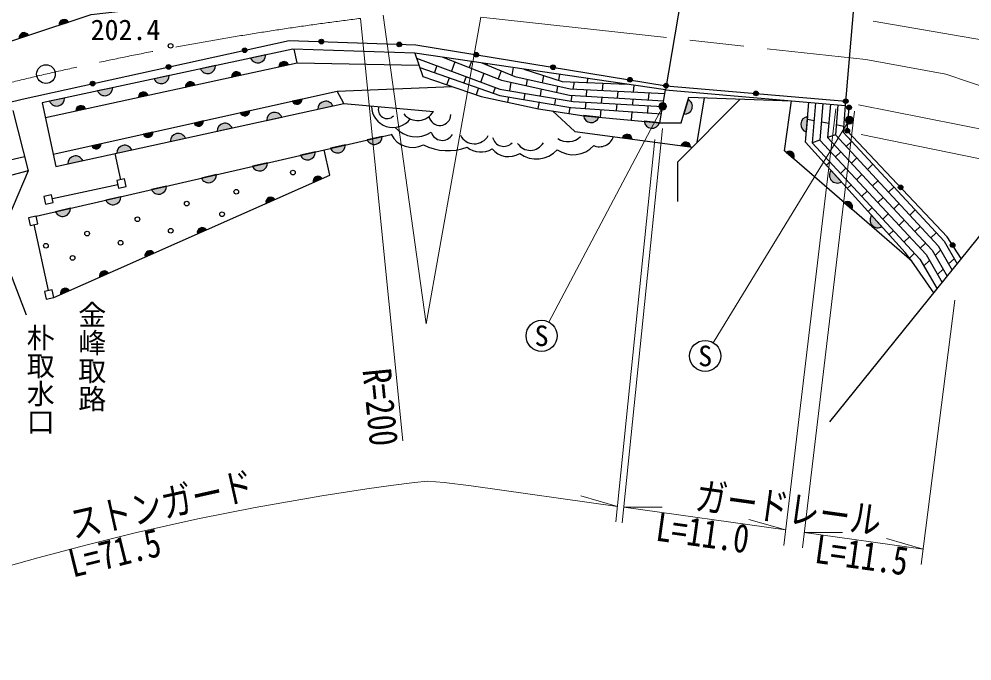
# Model space of a CAD drawing. Units: millimetres, scale not verified. Extents: x 40000 to 680000, y 20000 to 380000.
# Drawn here: x 229217 to 290422, y 244921 to 286151 of the extents above; entities that cross this region are included whole.
import ezdxf
from ezdxf.enums import TextEntityAlignment as Align

# ---------------------------------------------------------------- set-up
doc = ezdxf.new("R2010")
doc.units = ezdxf.units.MM
doc.header["$LTSCALE"] = 1000
doc.linetypes.add('CHAIN', pattern=[18.5, 12, -1.5, 3.5, -1.5])
for name, color, linetype, lineweight in [('M-BGD', 7, 'Continuous', 25), ('M-BMK', 2, 'CHAIN', 13), ('M-BMK-OTRS', 5, 'Continuous', 25), ('M-BMK-SRVR', 3, 'Continuous', 25), ('M-STR-HTXT', 7, 'Continuous', 13), ('M-STR-STR1', 1, 'Continuous', 25), ('M-STR-STRC', 7, 'Continuous', 25)]:
    doc.layers.add(name, color=color, linetype=linetype, lineweight=lineweight)
doc.layers.add('M-BMK-HTXT', color=7, linetype='Continuous')
doc.styles.add('@ＭＳ ゴシック', font='')
doc.styles.add('ＭＳ ゴシック', font='')
doc.styles.get('@ＭＳ ゴシック').set_extended_font_data('@MS Gothic')
doc.styles.get('ＭＳ ゴシック').set_extended_font_data('MS Gothic')

msp = doc.modelspace()

# ---------------------------------------------------------------- hatches: boundary and pattern name
at = {"layer": 'M-BGD'}
for points in [[(232389, 285956), (231794, 285760, -0.84072)], [(229822, 285109), (229228, 284913, -0.84072)], [(248490, 284708, -1), (248790, 284697, -1)], [(253487, 284529, -1), (253786, 284519, -1)], [(243563, 284117, -1), (243856, 284181, -1)], [(258437, 283880, -1), (258733, 283831, -1)], [(245061, 283851, -0.82183), (244092, 283643)], [(246520, 283222), (245908, 283089, -0.84072)], [(238679, 283045, -1), (238972, 283109, -1)], [(241841, 283159, -0.82183), (240873, 282951)], [(263372, 283077, -1), (263668, 283029, -1)], [(238860, 282519, -0.82183), (237891, 282311)], [(243470, 282559), (242858, 282427, -0.84072)], [(268307, 282274, -1), (268603, 282226, -1)], [(233795, 281973, -1), (234088, 282038, -1)], [(235232, 281739, -0.82183), (234263, 281531)], [(240515, 281917), (239903, 281784, -0.84072)], [(270630, 281872, -1), (270930, 281872, -1)], [(232142, 281076, -0.82183), (231173, 280867)], [(237499, 281262), (236888, 281129, -0.84072)], [(246787, 280874), (247398, 281009, -0.84072)], [(272192, 280990, -0.82183), (271915, 280039)], [(276397, 281374, -1), (276697, 281374, -1)], [(282163, 280876, -1), (282463, 280876, -1)], [(233483, 280390), (232872, 280257, -0.84072)], [(248410, 280359, -0.82183), (249378, 280570)], [(282377, 280474, -1), (282677, 280474, -1)], [(243429, 280128), (244040, 280264, -0.84072)], [(245118, 279639, -0.82183), (246086, 279851)], [(266453, 279857, -0.82183), (265467, 279949)], [(279792, 278898, -0.82183), (279877, 279886)], [(240457, 279469), (241068, 279604, -0.84072)], [(241934, 278943, -0.82183), (242901, 279155)], [(270353, 279495, -0.82183), (269366, 279587)], [(282263, 278978, -1), (282563, 278978, -1)], [(237204, 278747), (237814, 278882, -0.84072)], [(238932, 278287, -0.82183), (239900, 278498)], [(252545, 278616, -0.82183), (251579, 278393)], [(268589, 278442), (267969, 278525, -0.84072)], [(233881, 278010), (234492, 278145, -0.84072)], [(235490, 277535, -0.82183), (236458, 277746)], [(250178, 278070, -0.82183), (249212, 277847)], [(272353, 277939), (271733, 278022, -0.84072)], [(232340, 276846, -0.82183), (233308, 277058)], [(248250, 277625, -0.82183), (247285, 277402)], [(278969, 277186), (278496, 277596, -0.84072)], [(245174, 276915, -0.82183), (244209, 276692)], [(241897, 276159, -0.82183), (240932, 275936)], [(248682, 275911), (248110, 275657, -0.84072)], [(282036, 275690, -0.82183), (281372, 276425)], [(285947, 275232, -1), (285741, 275450, -1)], [(238688, 275418, -0.82183), (237722, 275195)], [(235755, 274741, -0.82183), (234790, 274518)], [(245652, 274568), (245080, 274314, -0.84072)], [(282706, 273941), (282233, 274352, -0.84072)], [(232527, 273996, -0.82183), (231562, 273773)], [(284639, 272814, -0.82183), (283975, 273548)], [(241247, 272615), (240675, 272362, -0.84072)], [(289264, 271506, -1), (289102, 271758, -0.41421), (289309, 271714, -0.41421)], [(237884, 271124), (237312, 270871, -0.84072)], [(234959, 269828), (234387, 269574, -0.84072)], [(232452, 268716), (231880, 268463, -0.84072)]]:
    msp.add_hatch(color=256, dxfattribs=at).paths.add_polyline_path(points)
at = {"layer": 'M-STR-HTXT'}
for points in [[(270318, 280473, -0.41421), (270486, 280784, -0.41421), (270797, 280616, -1)], [(282303, 279601, -1), (282790, 279713, -1)]]:
    msp.add_hatch(color=256, dxfattribs=at).paths.add_polyline_path(points)

# ---------------------------------------------------------------- linework, layer by layer
at = {"layer": 'M-BGD'}
for p, q in [((231794, 285760), (232389, 285956)), ((229228, 284913), (229822, 285109)), ((247071, 283342), (246880, 284224)), ((245061, 283851), (244092, 283643)), ((257201, 283400), (256994, 282809)), ((258270, 283428), (258133, 283035)), ((241841, 283159), (240873, 282951)), ((245908, 283089), (246520, 283222)), ((256057, 283158), (255902, 282713)), ((259277, 283280), (259250, 283203)), ((260176, 282821), (259997, 282307)), ((260962, 283032), (260878, 282532)), ((261952, 282887), (261943, 282835)), ((238860, 282519), (237891, 282311)), ((242858, 282427), (243470, 282559)), ((256846, 282383), (256690, 281937)), ((257932, 282460), (257790, 282053)), ((259065, 282671), (258869, 282111)), ((261849, 282280), (261781, 281875)), ((262906, 282529), (262827, 282062)), ((263931, 282596), (263868, 282223)), ((265723, 282333), (265705, 282076)), ((235232, 281739), (234263, 281531)), ((239903, 281784), (240515, 281917)), ((258734, 281724), (258579, 281281)), ((259806, 281762), (259678, 281394)), ((260803, 282092), (260712, 281550)), ((262759, 281659), (262684, 281215)), ((263804, 281843), (263736, 281442)), ((264864, 282115), (264786, 281654)), ((265672, 281610), (265642, 281195)), ((266704, 282030), (266671, 281561)), ((267708, 282041), (267704, 281984)), ((268700, 281895), (268669, 281463)), ((270780, 281872), (282313, 280876)), ((232142, 281076), (231173, 280867)), ((236888, 281129), (237499, 281262)), ((247398, 281009), (246787, 280874)), ((250080, 280724), (249656, 281510)), ((260646, 281156), (260588, 280813)), ((261698, 281382), (261632, 280990)), ((263670, 281048), (263604, 280657)), ((264718, 281248), (264656, 280881)), ((266641, 281137), (266614, 280758)), ((267670, 281512), (267639, 281079)), ((268637, 281021), (268611, 280650)), ((269668, 281413), (269636, 280963)), ((272192, 280990), (271915, 280039)), ((272768, 278221), (273248, 281088)), ((232872, 280257), (233483, 280390)), ((248410, 280359), (249378, 280570)), ((262618, 280824), (262546, 280399)), ((264590, 280491), (264523, 280095)), ((265615, 280812), (265587, 280413)), ((266584, 280342), (266549, 279848)), ((267612, 280704), (267581, 280271)), ((269610, 280596), (269576, 280129)), ((282413, 278978), (282527, 280474)), ((244040, 280264), (243429, 280128)), ((245118, 279639), (246086, 279851)), ((266453, 279857), (265467, 279949)), ((268579, 280200), (268541, 279663)), ((279792, 278898), (279877, 279886)), ((279863, 279720), (280283, 279640)), ((241068, 279604), (240457, 279469)), ((241934, 278943), (242901, 279155)), ((270353, 279495), (269366, 279587)), ((280757, 279549), (281231, 279459)), ((281706, 279369), (282180, 279279)), ((230314, 273486), (253109, 278746)), ((237814, 278882), (237204, 278747)), ((238932, 278287), (239900, 278498)), ((252545, 278616), (251579, 278393)), ((267969, 278525), (268589, 278442)), ((281650, 278711), (281154, 278539)), ((234492, 278145), (233881, 278010)), ((250178, 278070), (249212, 277847)), ((271733, 278022), (272353, 277939)), ((280658, 278368), (280162, 278197)), ((282696, 278289), (282347, 277960)), ((235751, 275831), (235383, 277511)), ((235490, 277535), (236458, 277746)), ((248250, 277625), (247285, 277402)), ((278496, 277596), (278969, 277186)), ((281998, 277630), (281649, 277300)), ((232340, 276846), (233308, 277058)), ((245174, 276915), (244209, 276692)), ((281300, 276971), (281072, 276756)), ((283027, 277226), (282678, 276897)), ((284056, 276823), (283707, 276493)), ((241897, 276159), (240932, 275936)), ((282036, 275690), (281372, 276425)), ((282329, 276567), (281980, 276238)), ((283358, 276163), (283009, 275834)), ((231359, 274615), (235560, 275533)), ((248110, 275657), (248682, 275911)), ((282660, 275504), (282414, 275273)), ((284387, 275760), (284038, 275430)), ((238688, 275418), (237722, 275195)), ((283689, 275101), (283340, 274771)), ((285416, 275356), (285067, 275026)), ((235755, 274741), (234790, 274518)), ((245080, 274314), (245652, 274568)), ((282233, 274352), (282706, 273941)), ((284718, 274697), (284369, 274367)), ((285747, 274293), (285397, 273964)), ((232527, 273996), (231562, 273773)), ((284019, 274038), (283756, 273789)), ((285048, 273634), (284699, 273304)), ((286776, 273889), (286426, 273560)), ((284639, 272814), (283975, 273548)), ((286077, 273230), (285728, 272901)), ((231103, 268709), (230177, 272944)), ((240675, 272362), (241247, 272615)), ((285379, 272571), (285099, 272306)), ((287106, 272826), (286757, 272497)), ((288135, 272423), (287786, 272093)), ((286408, 272167), (286059, 271838)), ((287437, 271764), (287088, 271434)), ((288413, 271310), (288055, 270971)), ((237312, 270871), (237884, 271124)), ((286739, 271104), (286410, 270794)), ((287696, 270632), (287337, 270294)), ((289286, 270758), (288927, 270419)), ((288568, 270080), (288209, 269742)), ((234387, 269574), (234959, 269828)), ((231880, 268463), (232452, 268716))]:
    msp.add_line(p, q, dxfattribs=at)
for points in [[(220978, 282191), (233854, 286440), (238188, 286938), (256372, 287899), (262163, 288690), (268688, 291246), (273733, 291392), (275516, 292480), (276115, 292135)], [(200068, 273238), (207922, 275575), (214175, 277142), (219342, 278550), (229427, 281015), (246570, 284776), (254710, 284486), (270780, 281872)], [(270734, 281596), (254631, 283963), (246810, 284227), (230708, 280768), (231586, 276681), (250080, 280724), (255829, 280213)], [(254631, 283963), (255161, 282468), (258906, 281168), (262577, 280392), (265508, 279945), (270382, 279492), (270734, 281596)], [(254743, 283647), (260095, 281654), (264799, 280856), (270558, 280544)], [(256441, 283697), (260210, 282223), (264574, 281257), (270618, 280906)], [(230910, 279831), (247071, 283342), (254902, 283198)], [(254957, 283043), (260089, 281250), (264661, 280479), (270477, 280065)], [(258945, 283329), (261061, 282456), (264612, 281662), (270695, 281363)], [(261635, 282933), (264099, 282150), (268272, 281958)], [(231418, 277463), (249656, 281510), (257038, 281816)], [(270382, 279492), (271755, 279492), (272231, 281123), (278822, 280898)], [(275526, 281010), (271511, 276949), (271511, 274428)], [(287967, 268565), (286558, 270596), (278380, 277697), (278822, 280898)], [(286558, 270596), (286130, 271166), (279735, 278234), (279956, 280800)], [(280377, 280763), (280162, 278197), (287084, 270733), (288181, 268830)], [(280855, 280722), (280658, 278368), (287473, 271019), (288504, 269231)], [(281334, 280681), (281154, 278539), (287862, 271306), (288827, 269631)], [(281812, 280640), (281650, 278711), (288250, 271593), (289150, 270032)], [(282290, 280598), (282146, 278882), (288639, 271879), (289473, 270433)], [(228828, 280280), (229796, 276391), (227845, 271867), (229676, 267160)], [(263488, 280253), (264907, 278934), (272473, 277923)], [(289741, 270767), (288837, 272169), (282413, 278978)], [(212164, 273025), (213249, 273364), (218812, 274815), (229567, 277313)], [(231454, 268274), (249184, 276133), (248810, 277754)], [(229796, 276391), (211535, 271561), (202707, 267422), (185134, 259134)]]:
    msp.add_lwpolyline(points, dxfattribs=at)
for points in [[(236102, 275396), (235995, 275884), (235506, 275777), (235613, 275289)], [(231412, 274371), (231306, 274859), (230817, 274753), (230924, 274264)], [(230421, 272997), (230314, 273486), (229826, 273379), (229933, 272890)], [(231454, 268274), (231347, 268762), (230858, 268656), (230965, 268167)]]:
    msp.add_lwpolyline(points, close=True, dxfattribs=at)
for centre in [(248640, 284702), (253636, 284524), (238951, 284430), (243709, 284149), (258585, 283856), (238825, 283077), (263520, 283053), (268455, 282250), (233941, 282006), (270780, 281872), (276547, 281374), (282313, 280876), (282527, 280474), (282413, 278978), (246811, 276293), (285844, 275341), (243173, 275060), (239985, 274296), (242257, 273614), (236821, 273288), (233588, 272375), (238958, 272554), (235737, 271782), (289183, 271632), (230940, 271590), (232652, 270807)]:
    msp.add_circle(centre, 150, dxfattribs=at)
for centre, radius, start, end in [((232109, 285806), 318, 28.15315, 188.37088), ((229542, 284959), 318, 28.15315, 188.37088), ((244556, 283843), 505, 203.29555, 0.95375), ((246225, 283102), 318, 22.14846, 182.3662), ((241336, 283151), 505, 203.29555, 0.95375), ((238355, 282510), 505, 203.29555, 0.95375), ((243176, 282440), 318, 22.14846, 182.3662), ((234727, 281731), 505, 203.29555, 0.95375), ((240220, 281798), 318, 22.14846, 182.3662), ((231637, 281067), 505, 203.29555, 0.95375), ((237205, 281143), 318, 22.14846, 182.3662), ((247081, 280995), 318, 202.40247, 2.6202), ((271959, 280542), 505, 264.91426, 62.57245), ((233189, 280270), 318, 22.14846, 182.3662), ((248915, 280369), 505, 23.5004, 181.1586), ((253237, 280567), 1383, 180.0464, 323.51779), ((252859, 280325), 569, 159.50943, 315.93847), ((243722, 280249), 318, 202.40247, 2.6202), ((245623, 279649), 505, 23.5004, 181.1586), ((254819, 280814), 1175, 220.21717, 329.27514), ((256243, 280027), 710, 191.05853, 358.89452), ((265969, 280000), 505, 185.8638, 343.52199), ((279932, 279384), 505, 96.23573, 253.89392), ((240750, 279590), 318, 202.40247, 2.6202), ((242438, 278953), 505, 23.5004, 181.1586), ((254698, 280335), 1746, 220.87648, 304.46359), ((269868, 279638), 505, 185.8638, 343.52199), ((237497, 278868), 318, 202.40247, 2.6202), ((239437, 278297), 505, 23.5004, 181.1586), ((252040, 278600), 505, 204.16585, 1.82404), ((254498, 279468), 1565, 207.45808, 296.28072), ((256402, 279100), 744, 196.02277, 330.60528), ((258463, 279142), 1005, 206.5833, 331.79612), ((260358, 278715), 742, 192.8658, 315.66575), ((264479, 279434), 1158, 235.24241, 313.95301), ((266496, 278894), 945, 247.16644, 341.94977), ((268272, 278429), 318, 2.2763, 162.49403), ((234175, 278131), 318, 202.40247, 2.6202), ((235995, 277545), 505, 23.5004, 181.1586), ((249673, 278054), 505, 204.16585, 1.82404), ((256755, 281207), 3510, 243.54152, 290.71975), ((258875, 278994), 1385, 230.61913, 301.72283), ((262054, 278691), 974, 212.85307, 329.47205), ((264810, 279194), 1764, 234.48275, 318.42342), ((272036, 277926), 318, 2.2763, 162.49403), ((232845, 276856), 505, 23.5004, 181.1586), ((247745, 277609), 505, 204.16585, 1.82404), ((260657, 278663), 1351, 218.80338, 302.1081), ((262450, 278945), 1786, 232.97429, 318.39377), ((278697, 277350), 318, 328.92595, 129.14368), ((244670, 276899), 505, 204.16585, 1.82404), ((241392, 276143), 505, 204.16585, 1.82404), ((248418, 275734), 318, 33.79758, 194.01531), ((281776, 276123), 505, 143.31325, 300.97144), ((238183, 275402), 505, 204.16585, 1.82404), ((235250, 274725), 505, 204.16585, 1.82404), ((245388, 274391), 318, 33.79758, 194.01531), ((282434, 274105), 318, 328.92595, 129.14368), ((232022, 273980), 505, 204.16585, 1.82404), ((284380, 273247), 505, 143.31325, 300.97144), ((240983, 272438), 318, 33.79758, 194.01531), ((237620, 270948), 318, 33.79758, 194.01531), ((234695, 269651), 318, 33.79758, 194.01531), ((232188, 268540), 318, 33.79758, 194.01531)]:
    msp.add_arc(centre, radius, start, end, dxfattribs=at)
at = {"layer": 'M-BMK'}
msp.add_lwpolyline([(258882, 286271), (283608, 283545), (288751, 282611), (291917, 281541), (294394, 280288), (296261, 278861)], dxfattribs=at)
msp.add_arc((275847, 87722), 200000, 97.09398, 106.12315, dxfattribs=at)
at = {"layer": 'M-BMK-OTRS'}
msp.add_line((281296, 260283), (313814, 300653), dxfattribs=at)
at = {"layer": 'M-BMK-SRVR'}
msp.add_circle((230947, 282617), 600, dxfattribs=at)
at = {"layer": 'M-STR-HTXT'}
for p, q in [((251147, 286191), (253878, 259058)), ((252612, 286394), (255359, 266583)), ((258882, 286271), (255359, 266583)), ((284075, 286022), (311773, 281232)), ((270558, 280544), (263247, 266690)), ((281676, 280387), (278337, 252344)), ((283133, 280633), (310803, 275169)), ((282874, 280244), (279532, 252177)), ((270553, 279119), (267965, 253792)), ((282547, 279657), (273809, 265364)), ((283298, 278726), (310486, 273187)), ((270064, 278422), (267553, 253850)), ((289323, 268092), (287167, 251110)), ((267655, 254845), (265295, 255520)), ((268066, 254788), (270521, 254790)), ((268066, 254788), (278455, 253337)), ((278455, 253337), (276094, 254011)), ((279650, 253170), (282105, 253172)), ((279650, 253170), (287293, 252102)), ((287293, 252102), (284932, 252777))]:
    msp.add_line(p, q, dxfattribs=at)
msp.add_lwpolyline([(206359, 244921), (209350, 245884), (212875, 246953), (216765, 248052), (223671, 249796), (227416, 250710), (230427, 251542), (233602, 252389), (236671, 253146), (240692, 254047), (244389, 254786), (248667, 255535), (251548, 255976), (253090, 256192), (254627, 256392), (255449, 256458), (256519, 256391), (258252, 256159), (267655, 254845)], dxfattribs=at)
for centre in [(270558, 280544), (282547, 279657)]:
    msp.add_circle(centre, 250, dxfattribs=at)
at = {"layer": 'M-STR-STR1'}
for p, q in [((271758, 287681), (270734, 281596)), ((282793, 286611), (282290, 280598)), ((270734, 281596), (282290, 280598)), ((270780, 281872), (282313, 280876))]:
    msp.add_line(p, q, dxfattribs=at)
at = {"layer": 'M-STR-STRC'}
for centre in [(262781, 265805), (273288, 264511)]:
    msp.add_circle(centre, 1000, dxfattribs=at)

# ---------------------------------------------------------------- texts
at = {"layer": 'M-BGD', "style": 'ＭＳ ゴシック'}
msp.add_text('202.4', height=1320, dxfattribs=at).set_placement((238300, 284406), align=Align.BOTTOM_RIGHT)
at = {"layer": 'M-BMK-HTXT', "style": '@ＭＳ ゴシック'}
for s, p in [('金峰取路', (233895, 268070)), ('朴取水口', (230587, 266602))]:
    msp.add_text(s, height=1320, rotation=270, dxfattribs=at).set_placement(p, align=Align.MIDDLE_LEFT)
at = {"layer": 'M-STR-HTXT', "style": 'ＭＳ ゴシック', "width": 0.8}
msp.add_text('R=200', height=1833, rotation=275.747, dxfattribs=at).set_placement((253599, 258831), align=Align.TOP_RIGHT)
for s, rotation, p in [('ストンガード', 12.629, (238693, 253547)), ('ガードレール', 352.049, (278448, 253286))]:
    msp.add_text(s, height=1833, rotation=rotation, dxfattribs=at).set_placement(p, align=Align.BOTTOM_CENTER)
for s, rotation, p in [('L=11.0', 352.049, (273261, 254062)), ('L=71.5', 13.856, (235136, 252768)), ('L=11.5', 352.049, (283471, 252636))]:
    msp.add_text(s, height=1833, rotation=rotation, dxfattribs=at).set_placement(p, align=Align.TOP_CENTER)
at = {"layer": 'M-STR-STRC', "style": 'ＭＳ ゴシック'}
for p in [(262781, 265805), (273288, 264511)]:
    msp.add_text('S', height=1320, dxfattribs=at).set_placement(p, align=Align.MIDDLE_CENTER)

doc.saveas('drawing.dxf')
